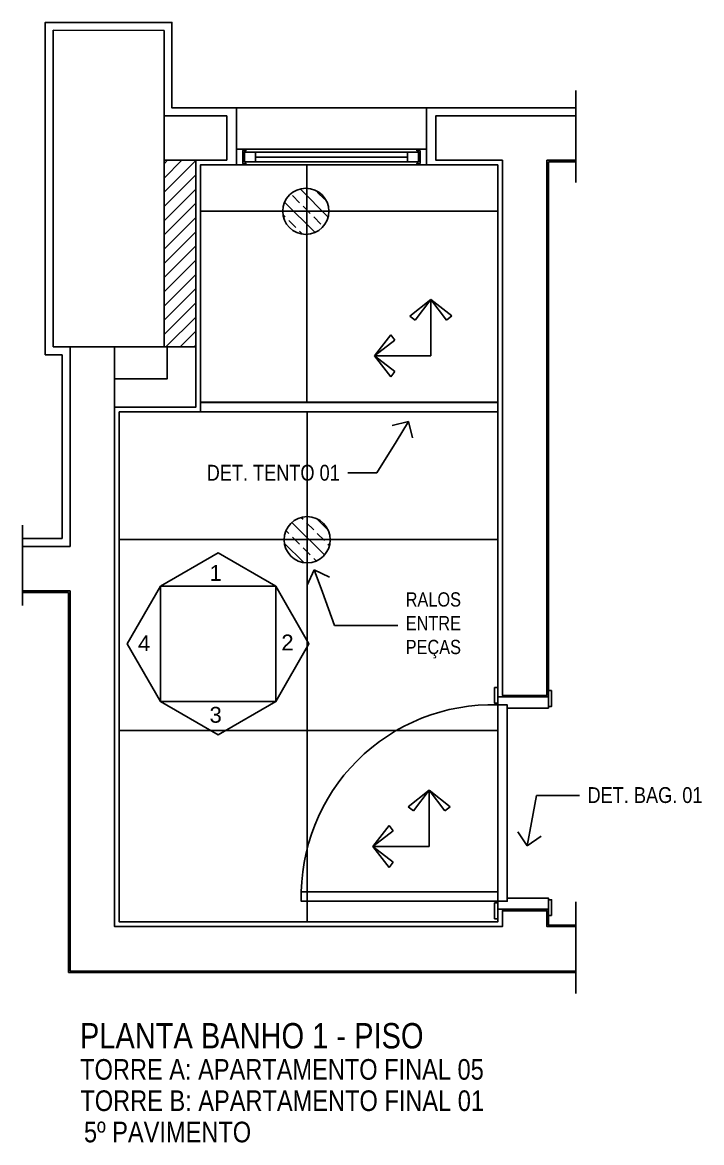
# Model space of a CAD drawing. Header units: metres. Extents: x 3 to 168, y -142 to 28.
# Drawn here: x 15.303 to 17.447, y -58.236 to -54.701 of the extents above; entities that cross this region are included whole.
import ezdxf
from ezdxf import colors
from ezdxf.entities.mleader import LeaderData, LeaderLine
from ezdxf.math import Vec2, Vec3

# ---------------------------------------------------------------- set-up
doc = ezdxf.new("R2010")
doc.units = ezdxf.units.M
doc.linetypes.add('DASHEDX2', pattern=[1.5, 1, -0.5])
for name, color, linetype in [('ARQ-ALV ACAB', 4, 'Continuous'), ('ARQ-ALV OSSO', 5, 'Continuous'), ('ARQ-AUX', 7, 'Continuous'), ('ARQ-AUX1', 1, 'Continuous'), ('ARQ-AUX2', 2, 'Continuous'), ('ARQ-CAX @ 1', 1, 'Continuous'), ('ARQ-CERÂMICA', 7, 'Continuous'), ('ARQ-ENCH', 1, 'Continuous'), ('ARQ-PRJ', 7, 'DASHEDX2'), ('ARQ-SIM', 1, 'Continuous'), ('ARQ-TXT', 2, 'Continuous')]:
    doc.layers.add(name, color=color, linetype=linetype)
doc.styles.add('Adesa', font='ARIALN.TTF')
doc.styles.add('Arial', font='arial.ttf')

# ---------------------------------------------------------------- blocks, each defined once
blk = doc.blocks.new('*U130')
for points in [[(0, 0), (0, 0.62), (-0.03, 0.62), (-0.03, 0)], [(-0.675, 0.01), (-0.625, 0.01), (-0.625, 0), (-0.675, 0)], [(0.055, 0.01), (0.005, 0.01), (0.005, 0), (0.055, 0)], [(-0.665, -0.17), (-0.615, -0.17), (-0.615, -0.16), (-0.665, -0.16)], [(0.045, -0.17), (-0.005, -0.17), (-0.005, -0.16), (0.045, -0.16)]]:
    blk.add_lwpolyline(points, close=True)
for points in [[(-0.66, 0), (-0.62, 0), (-0.62, -0.03), (-0.61, -0.03), (-0.61, -0.16), (-0.645, -0.16), (-0.645, 0)], [(0.04, 0), (0, 0), (0, -0.03), (-0.01, -0.03), (-0.01, -0.16), (0.025, -0.16), (0.025, 0)]]:
    blk.add_lwpolyline(points)
at = {"layer": 'ARQ-PRJ'}
blk.add_arc((-0.0179, 0.0179), 0.6024, 88.2986, 181.7014, dxfattribs=at)
blk = doc.blocks.new('*U22')
at = {"color": 0, "linetype": 'ByBlock', "ltscale": 0.5}
for points in [[(0.02, -0.045), (0.02, -0.045), (0.02, -0.045), (0.02, -0.045), (0.02, -0.045), (0.02, -0.045), (0.02, -0.045), (0.02, -0.045), (0.02, -0.045), (0.03, -0.045), (0.03, -0.05), (0, -0.05), (0, 0), (0.03, 0), (0.03, -0.005), (0.02, -0.005), (0.02, -0.045)], [(0.58, -0.045), (0.58, -0.045), (0.58, -0.045), (0.58, -0.045), (0.58, -0.045), (0.58, -0.045), (0.58, -0.045), (0.58, -0.045), (0.58, -0.045), (0.57, -0.045), (0.57, -0.05), (0.6, -0.05), (0.6, 0), (0.57, 0), (0.57, -0.005), (0.58, -0.005), (0.58, -0.045)], [(0.025, -0.01), (0.06, -0.01), (0.06, -0.04), (0.025, -0.04)], [(0.575, -0.01), (0.54, -0.01), (0.54, -0.04), (0.575, -0.04)]]:
    blk.add_lwpolyline(points, close=True, dxfattribs=at)
at = {"color": 8, "linetype": 'ByBlock', "ltscale": 0.5}
for points in [[(0.57, 0), (0.03, 0)], [(0.57, -0.05), (0.03, -0.05)]]:
    blk.add_lwpolyline(points, dxfattribs=at)
at = {"color": 7, "linetype": 'ByBlock', "ltscale": 0.5}
blk.add_lwpolyline([(0.54, -0.01), (0.54, -0.04), (0.06, -0.04), (0.06, -0.01)], close=True, dxfattribs=at)
blk.add_lwpolyline([(0.06, -0.025), (0.54, -0.025)], dxfattribs=at)
blk = doc.blocks.new('VISTA')
at = {"layer": 'ARQ-SIM'}
blk.add_lwpolyline([(-0.00525, -0.00909), (-0.00525, 0.00909), (0, 0)], close=True, dxfattribs=at)
at = {"layer": 'ARQ-SIM', "color": 5, "style": 'Adesa'}
blk.add_attdef('4', (-0.0019, -0.00135), '', height=0.0025, rotation=90, dxfattribs=at)
blk = doc.blocks.new('_Open90')
at = {"color": 0, "linetype": 'ByBlock', "lineweight": -2}
for p, q in [((-0.5, 0.5), (0, 0)), ((0, 0), (-1, 0)), ((0, 0), (-0.5, -0.5))]:
    blk.add_line(p, q, dxfattribs=at)
blk = doc.blocks.new('Seta para pag.piso')
for p, q in [((0, 0.1126), (-0.0418, 0.0796)), ((0, 0.1126), (-0.0312, 0.0715)), ((0, 0.1126), (0, 0)), ((0, 0.1126), (0.0418, 0.0795)), ((0, 0.1126), (0.0312, 0.0715)), ((-0.0418, 0.0796), (-0.0312, 0.0715)), ((0.0418, 0.0795), (0.0312, 0.0715)), ((-0.1126, 0), (-0.0795, 0.0418)), ((-0.1126, 0), (-0.0715, 0.0312)), ((-0.0795, 0.0418), (-0.0715, 0.0312)), ((-0.1126, 0), (0, 0)), ((-0.1126, 0), (-0.0796, -0.0418)), ((-0.1126, 0), (-0.0715, -0.0312)), ((-0.0796, -0.0418), (-0.0715, -0.0312))]:
    blk.add_line(p, q)
blk = doc.blocks.new('PL RALO')
at = {"layer": 'ARQ-AUX2'}
h = blk.add_hatch(dxfattribs=at)
h.set_pattern_fill('BRASS', color=8, scale=0.01, angle=315)
h.set_pattern_definition([(315, (-278.116365, 1040.018154), (0.0449012806, 0.0449012806), []), (315, (-278.093914, 1040.040605), (0.0449012806, 0.0449012806), [0.03175, -0.015875])])
edge = h.paths.add_edge_path()
edge.add_arc((0, 0), 0.0729, 270, 630)
blk.add_circle((0, 0), 0.0729, dxfattribs=at)
blk = doc.blocks.new('AREAS MOLHADAS')
at = {"layer": 'ARQ-CERÂMICA'}
h = blk.add_hatch(dxfattribs=at)
h.set_pattern_fill('NET', color=256, scale=0.19)
h.set_pattern_definition([(0, (16.80357, -55.9004), (0, 0.60325), []), (90, (16.80357, -55.9004), (-0.60325, 4e-17), [])])
h.paths.add_polyline_path([(15.8652, -55.9004), (16.8036, -55.9004), (16.8036, -55.1509), (15.8652, -55.1509)])
h = blk.add_hatch(dxfattribs=at)
h.set_pattern_fill('NET', color=256, scale=0.19)
h.set_pattern_definition([(0, (16.80454, -57.5398), (0, 0.60325), []), (90, (16.80454, -57.5398), (-0.60325, 4e-17), [])])
h.paths.add_polyline_path([(16.8036, -57.5398), (15.609, -57.5398), (15.609, -55.9304), (16.8036, -55.9304)])
at = {"layer": 'ARQ-ENCH'}
h = blk.add_hatch(dxfattribs=at)
h.set_pattern_fill('ANSI31', color=256, scale=0.01)
h.set_pattern_definition([(45, (47.97057, -57.725422), (-0.02245064, 0.02245064), [])])
h.paths.add_polyline_path([(15.8502, -55.1359), (15.7502, -55.1359), (15.7502, -55.7254), (15.8502, -55.7254)])
at = {"layer": 'ARQ-ALV ACAB'}
for points, elevation in [([(15.3752, -55.7504), (15.3752, -54.8902), (15.3752, -54.8902), (15.3752, -54.701), (15.7752, -54.7012), (15.7752, -54.9709), (15.9787, -54.9708), (15.9787, -55.1508), (15.8652, -55.1508)], 0), ([(17.0501, -54.9708), (16.5787, -54.9708), (16.5787, -55.1508), (16.8036, -55.1509)], -0.0001), ([(15.609, -55.9304), (15.8652, -55.9304), (15.8652, -55.1508)], 0), ([(16.9636, -55.1409), (17.0501, -55.1409)], -0.0001), ([(15.429, -55.7504), (15.3752, -55.7504)], 0), ([(15.429, -56.3295), (15.429, -55.7504)], 0), ([(15.609, -55.9304), (15.609, -57.5398), (16.8036, -57.5398), (16.8036, -57.4998), (16.9636, -57.4998), (16.9636, -57.5498), (17.0501, -57.5498)], 0), ([(15.429, -56.3295), (15.3031, -56.3295)], 0), ([(15.449, -56.4997), (15.3031, -56.4997)], 0), ([(15.449, -57.6998), (15.449, -56.4997)], 0), ([(17.0501, -57.6998), (15.449, -57.6998)], 0)]:
    blk.add_lwpolyline(points, dxfattribs=dict(at, elevation=elevation))
blk.add_lwpolyline([(16.9636, -55.1408), (16.9636, -56.8298), (16.8036, -56.8298), (16.8036, -55.1509)], dxfattribs=at)
at = {"layer": 'ARQ-ALV OSSO'}
for p, q in [((15.7502, -55.7254), (15.7502, -54.7262)), ((15.7502, -54.9959), (15.9487, -54.9958)), ((15.9487, -54.9958), (15.9487, -55.1358)), ((15.8645, -55.1359), (15.7502, -55.1359)), ((15.9487, -55.1358), (15.8645, -55.1359))]:
    blk.add_line(p, q, dxfattribs=at)
for points, elevation in [([(15.4002, -55.7254), (15.4002, -54.866), (15.4002, -54.866), (15.4002, -54.726), (15.7502, -54.7262)], 0), ([(15.5836, -54.7262), (15.5836, -54.7262)], 0), ([(17.0501, -54.9958), (16.6087, -54.9958), (16.6087, -55.1358), (16.8186, -55.1359)], -0.0001), ([(16.9586, -55.1359), (17.0501, -55.1359)], -0.0001), ([(15.594, -55.9154), (15.8502, -55.9154), (15.8502, -55.7254), (15.4002, -55.7254)], 0), ([(15.454, -56.3545), (15.454, -55.7254)], 0), ([(15.594, -56.6398), (15.594, -55.7254)], 0), ([(15.594, -55.8254), (15.7602, -55.8254), (15.7602, -55.7254)], 0), ([(15.3031, -56.3545), (15.454, -56.3545)], 0), ([(15.454, -56.4947), (15.3031, -56.4947)], 0), ([(15.454, -57.6948), (15.454, -56.4947)], 0), ([(15.594, -56.6398), (15.594, -57.5548), (16.8186, -57.5548), (16.8186, -57.5048), (16.9586, -57.5048), (16.9586, -57.5548), (17.0501, -57.5548)], 0), ([(17.0501, -57.6948), (15.454, -57.6948)], 0)]:
    blk.add_lwpolyline(points, dxfattribs=dict(at, elevation=elevation))
blk.add_lwpolyline([(16.9586, -55.1359), (16.9586, -56.8248), (16.8186, -56.8248), (16.8186, -55.1359)], dxfattribs=at)
at = {"layer": 'ARQ-AUX'}
for points in [[(17.0501, -55.2058), (17.0501, -54.9156)], [(15.3031, -56.2879), (15.3031, -56.5411)], [(17.0501, -57.7662), (17.0501, -57.476)]]:
    blk.add_lwpolyline(points, dxfattribs=at)
at = {"layer": 'ARQ-AUX', "elevation": 0}
blk.add_lwpolyline([(16.5787, -54.9708), (15.9787, -54.9708)], dxfattribs=at)
at = {"layer": 'ARQ-AUX1'}
blk.add_lwpolyline([(15.4002, -54.7262), (15.4002, -54.7262)], close=True, dxfattribs=at)
at = {"layer": 'ARQ-AUX1', "elevation": 0}
for points in [[(15.8652, -55.9304), (16.8036, -55.9304), (16.8036, -55.9004), (15.8652, -55.9004)], [(16.8336, -56.8548), (16.8036, -56.8548), (16.8036, -57.4748), (16.8336, -57.4748)]]:
    blk.add_lwpolyline(points, close=True, dxfattribs=at)
at = {"layer": 'ARQ-CERÂMICA', "elevation": 0}
for points in [[(15.8652, -55.9004), (16.8036, -55.9004), (16.8036, -55.1509), (15.8652, -55.1509)], [(16.8036, -57.5398), (15.609, -57.5398), (15.609, -55.9304), (16.8036, -55.9304)]]:
    blk.add_lwpolyline(points, close=True, dxfattribs=at)
at = {"layer": 'ARQ-ENCH'}
blk.add_lwpolyline([(15.8502, -55.1359), (15.7502, -55.1359), (15.7502, -55.7254), (15.8502, -55.7254)], close=True, dxfattribs=at)
at = {"layer": 'ARQ-CAX @ 1', "rotation": 180}
blk.add_blockref('*U22', (16.5787, -55.1508), dxfattribs=at)
at = {"layer": 'ARQ-CAX @ 1', "xscale": -1, "rotation": 90}
blk.add_blockref('*U130', (16.8036, -57.4748, 0), dxfattribs=at)
at = {"layer": 'ARQ-CERÂMICA'}
for p in [(16.1977, -55.2972), (16.202, -56.3337)]:
    blk.add_blockref('PL RALO', p, dxfattribs=at)
at = {"layer": 'ARQ-CERÂMICA', "xscale": -1.58230973583663, "yscale": 1.58230973583663, "zscale": 1.58230973583663, "rotation": 90}
for p in [(16.5923, -55.7535), (16.587, -57.3021)]:
    blk.add_blockref('Seta para pag.piso', p, dxfattribs=at)
at = {"layer": 'ARQ-SIM', "ltscale": 0.03}
ref = blk.add_blockref('VISTA', (15.9208, -56.3755), dxfattribs=dict(at, xscale=-20.00000000011565, yscale=20.00000000011565, zscale=20.00000000011565, rotation=270))
ref.add_attrib('4', '1', (15.8937, -56.4635), dxfattribs={"color": 3, "height": 0.05, "style": 'Arial'})
ref = blk.add_blockref('VISTA', (15.6339, -56.6624), dxfattribs=dict(at, xscale=20.00000000011565, yscale=20.00000000011565, zscale=20.00000000011565, rotation=180))
ref.add_attrib('4', '4', (15.6679, -56.6853), dxfattribs={"color": 3, "height": 0.05, "style": 'Arial'})
ref = blk.add_blockref('VISTA', (16.2076, -56.6624), dxfattribs=dict(at, xscale=-20.00000000011565, yscale=20.00000000011565, zscale=20.00000000011565, rotation=180))
ref.add_attrib('4', '2', (16.1204, -56.683), dxfattribs={"color": 3, "height": 0.05, "style": 'Arial'})
ref = blk.add_blockref('VISTA', (15.9208, -56.9492), dxfattribs=dict(at, xscale=20.00000000011565, yscale=20.00000000011565, zscale=20.00000000011565, rotation=270))
ref.add_attrib('4', '3', (15.8937, -56.9112), dxfattribs={"color": 3, "height": 0.05, "style": 'Arial'})
at = {"layer": 'ARQ-TXT', "ltscale": 0.5, "style": 'Adesa'}
blk.add_text('PLANTA BANHO 1 - PISO', height=0.08, dxfattribs=at).set_placement((15.4847, -57.939, 0))
at = {"layer": 'ARQ-TXT', "style": 'Adesa'}
for s, p in [('TORRE A: APARTAMENTO FINAL 05', (15.4854, -58.0378, 108.9697)), ('TORRE B: APARTAMENTO FINAL 01', (15.4861, -58.1366, 217.9394)), ('5º PAVIMENTO', (15.4974, -58.2354, 326.909))]:
    blk.add_text(s, height=0.065, dxfattribs=at).set_placement(p)
at = {"layer": 'ARQ-SIM'}
ml = blk.add_multileader_mtext('Standard', dxfattribs=at)
ml.set_content('DET. TENTO 01', color=2, style='Adesa')
ml.set_leader_properties(color=256)
ml.set_arrow_properties(name='OPEN90')
ml.build(insert=Vec2(0, 0))
ml.multileader.update_dxf_attribs({"text_left_attachment_type": 2, "text_right_attachment_type": 2, "dogleg_length": 0.2, "arrow_head_size": 0.075})
ctx = ml.context
ctx.base_point, ctx.char_height, ctx.arrow_head_size, ctx.landing_gap_size, ctx.plane_origin = Vec3(15.8747, -56.123), 0.05, 0.075, 0.025, Vec3(16.5093, -56.1197)
ctx.left_attachment, ctx.right_attachment, ctx.text_align_type = 2, 2, 2
notes = []
notes.append((ctx, [(0, (1, 1, 0), (16.422, -56.123), (-1, 0), 0.0921, [(0, [(16.5224, -55.9607)], 0, [])])]))
ctx.mtext.insert, ctx.mtext.alignment, ctx.mtext.flow_direction = Vec3(16.3049, -56.0972), 3, 5
ml = blk.add_multileader_mtext('Standard', dxfattribs=at)
ml.set_content('RALOS ENTRE PEÇAS', color=2, style='Adesa')
ml.set_leader_properties(color=256)
ml.set_arrow_properties(name='OPEN90')
ml.build(insert=Vec2(0, 0))
ml.multileader.update_dxf_attribs({"text_left_attachment_type": 2, "text_right_attachment_type": 2, "dogleg_length": 0.2, "arrow_head_size": 0.075})
ctx = ml.context
ctx.base_point, ctx.char_height, ctx.arrow_head_size, ctx.landing_gap_size, ctx.plane_origin = Vec3(16.4879, -56.6043), 0.045, 0.075, 0.025, Vec3(17.1243, -56.6664)
ctx.left_attachment, ctx.right_attachment = 2, 2
notes.append((ctx, [(0, (1, 1, 0), (16.2879, -56.6043), (1, 0), 0.2, [(0, [(16.2246, -56.4288)], 0, [])])]))
ctx.mtext.insert, ctx.mtext.width, ctx.mtext.flow_direction = Vec3(16.5129, -56.4996), 0.142536, 5
ml = blk.add_multileader_mtext('Standard', dxfattribs=at)
ml.set_content('DET. BAG. 01', color=2, style='Adesa')
ml.set_leader_properties(color=256)
ml.set_arrow_properties(name='OPEN90')
ml.build(insert=Vec2(0, 0))
ml.multileader.update_dxf_attribs({"text_left_attachment_type": 2, "text_right_attachment_type": 2, "dogleg_length": 0.2, "arrow_head_size": 0.075})
ctx = ml.context
ctx.base_point, ctx.char_height, ctx.arrow_head_size, ctx.landing_gap_size, ctx.plane_origin = Vec3(17.0621, -57.1404), 0.05, 0.075, 0.025, Vec3(16.884, -57.4254)
ctx.left_attachment, ctx.right_attachment = 2, 2
notes.append((ctx, [(1, (1, 1, 0), (16.9263, -57.1404), (1, 0), 0.1358, [(0, [(16.8966, -57.2994)], 0, [])])]))
ctx.mtext.insert, ctx.mtext.flow_direction = Vec3(17.0871, -57.1145), 5
for ctx, leaders in notes:
    for number, flags, end, landing, length, lines in leaders:
        leader = LeaderData()
        leader.index, (leader.has_last_leader_line, leader.has_dogleg_vector, leader.attachment_direction) = number, flags
        leader.last_leader_point, leader.dogleg_vector, leader.dogleg_length = Vec3(end), Vec3(landing), length
        for number, points, colour, breaks in lines:
            line = LeaderLine()
            line.index, line.vertices, line.color, line.breaks = number, Vec3.list(points), colors.encode_raw_color(colour), breaks
            leader.lines.append(line)
        ctx.leaders.append(leader)

msp = doc.modelspace()

# ---------------------------------------------------------------- block references
msp.add_blockref('AREAS MOLHADAS', (0, 0))

doc.saveas('drawing.dxf')
